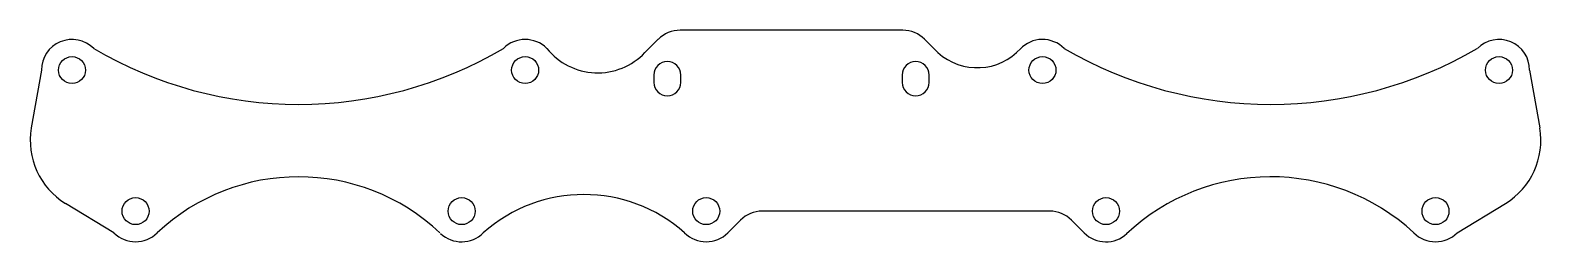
# Model space of a CAD drawing. Extents: x 259.7 to 284.4, y 206.8 to 210.2.
import ezdxf

# ---------------------------------------------------------------- set-up
doc = ezdxf.new("R2010")
doc.units = 0
doc.header["$MEASUREMENT"] = 0
doc.layers.add('BLOCK-OFF', color=7, linetype='CONTINUOUS')

msp = doc.modelspace()

# ---------------------------------------------------------------- linework, layer by layer
at = {"layer": 'BLOCK-OFF', "color": 7, "linetype": 'CONTINUOUS', "ltscale": 12}
for p, q in [((273.963, 210.221), (270.327, 210.221)), ((269.755, 209.856), (269.973, 210.075)), ((274.316, 210.075), (274.535, 209.856)), ((259.908, 209.571), (259.743, 208.627)), ((269.9, 209.491), (269.9, 209.371)), ((270.34, 209.371), (270.34, 209.491)), ((273.95, 209.491), (273.95, 209.371)), ((274.39, 209.371), (274.39, 209.491)), ((284.188, 209.571), (284.352, 208.627)), ((261.09, 206.918), (260.303, 207.396)), ((276.361, 207.271), (271.668, 207.271)), ((283.005, 206.918), (283.792, 207.396)), ((271.107, 206.918), (271.314, 207.125)), ((276.922, 206.918), (276.715, 207.125))]:
    msp.add_line(p, q, dxfattribs=at)
for centre in [(260.408, 209.571), (267.8, 209.571), (276.24, 209.571), (283.688, 209.571), (261.444, 207.271), (266.764, 207.271), (270.754, 207.271), (277.276, 207.271), (282.652, 207.271)]:
    msp.add_circle(centre, 0.22, dxfattribs=at)
for centre, radius, start, end in [((270.327, 209.721), 0.5, 90, 135), ((273.963, 209.721), 0.5, 45, 90), ((260.408, 209.571), 0.5, 45, 180), ((267.8, 209.571), 0.5, 45, 135), ((276.24, 209.571), 0.5, 45, 136.8386), ((283.688, 209.571), 0.5, 360, 495), ((264.104, 215.583), 6.571, 239.4267, 300.5733), ((268.984, 210.59), 1.064, 218.6907, 316.407), ((275.176, 210.569), 0.959, 228.0103, 317.7975), ((279.964, 215.686), 6.674, 239.6689, 300.3311), ((270.12, 209.491), 0.22, 0, 180), ((274.17, 209.491), 0.22, 0, 180), ((270.12, 209.371), 0.22, 180, 360), ((274.17, 209.371), 0.22, 180, 360), ((260.926, 208.421), 1.2, 170.1335, 238.7441), ((283.17, 208.421), 1.2, 301.2559, 369.8665), ((264.104, 204.463), 3.368, 46.7843, 133.2157), ((279.964, 204.392), 3.439, 47.2529, 133.2019), ((268.759, 205.071), 2.471, 48.3673, 131.6327), ((271.668, 206.771), 0.5, 90, 135), ((276.361, 206.771), 0.5, 45, 90), ((261.444, 207.271), 0.5, 225, 315), ((266.764, 207.271), 0.5, 226.5537, 315), ((270.754, 207.271), 0.5, 225, 315), ((277.276, 207.271), 0.5, 225, 313.0366), ((282.652, 207.271), 0.5, 225, 315)]:
    msp.add_arc(centre, radius, start, end, dxfattribs=at)

doc.saveas('drawing.dxf')
